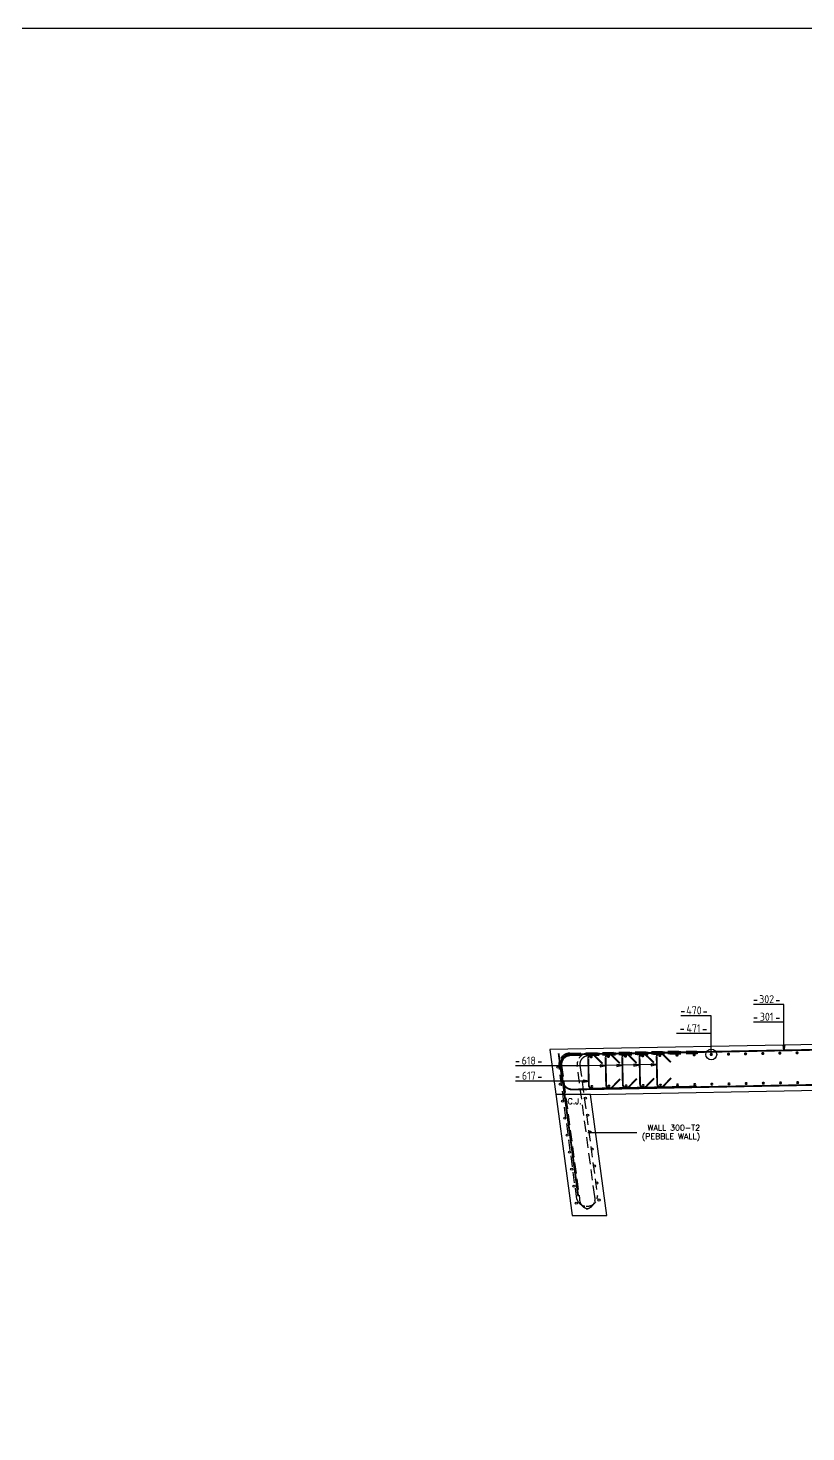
# Model space of a CAD drawing. Extents: x 660761725 to 1323371458, y 2734871439 to 5470067957.
# Drawn here: x 661366574 to 661373375, y 2734883720 to 2734896001 of the extents above; entities that cross this region are included whole.
import ezdxf
from ezdxf.enums import TextEntityAlignment as Align

# ---------------------------------------------------------------- set-up
doc = ezdxf.new("R2010")
doc.units = 0
doc.linetypes.add('AXES', pattern=[1.95, 1.2, -0.25, 0.25, -0.25])
doc.linetypes.add('Hidden', pattern=[714.375, 476.25, -238.125])
doc.layers.add('A-DETL', color=5, linetype='Continuous', lineweight=9, true_color=0x0000ff)
for name, color, linetype, lineweight in [('A-ROOF', 7, 'Continuous', 15), ('A-WALL', 7, 'Continuous', 15), ('S-ARROW', 8, 'Continuous', 13)]:
    doc.layers.add(name, color=color, linetype=linetype, lineweight=lineweight)
for name, color, linetype in [('S-ASSOCIATETEXT', 7, 'Continuous'), ('S-AXIS', 20, 'AXES'), ('S-RBAR-T10', 11, 'Continuous'), ('S-RBAR-T20', 10, 'Continuous'), ('S-RDIMO', 8, 'Continuous'), ('S-TXT', 3, 'Continuous')]:
    doc.layers.add(name, color=color, linetype=linetype)
doc.layers.add('S-C.J', color=1, linetype='ZIGZAG', true_color=0xff0000)
doc.styles.add('ARMACAD', font='isocp.shx')
doc.styles.add('ROMANS', font='romans.shx')
doc.linetypes.add('ZIGZAG', pattern='A,0.0001,-0.2,[131,ltypeshp.shx,S=0.2,R=0,X=-0.2,Y=0],-0.4,[131,ltypeshp.shx,S=0.2,R=180,X=0.2,Y=0],-0.2', length=0.8001)
doc.dimstyles.new('S-DIMI-20', dxfattribs={"dimscale": 20, "dimtxt": 2, "dimasz": 1.5, "dimexe": 1, "dimexo": 1, "dimgap": 1, "dimtad": 1, "dimdec": 0, "dimzin": 12, "dimdsep": 46, "dimtxsty": 'ROMANS', "dimblk": 'ARCHTICK', "dimcen": 0.09, "dimdle": 1, "dimclrd": 8, "dimclre": 8, "dimclrt": 4, "dimadec": 0, "dimazin": 3, "dimtfac": 1, "dimtdec": 0, "dimtix": 1, "dimtmove": 1, "dimatfit": 3, "dimtolj": 1, "dimtzin": 0, "dimarcsym": 0})

# ---------------------------------------------------------------- blocks, each defined once
blk = doc.blocks.new('_ARCHTICK')
at = {"color": 0, "linetype": 'ByBlock', "const_width": 0.15}
blk.add_lwpolyline([(-0.5, -0.5), (0.5, 0.5)], dxfattribs=at)
blk = doc.blocks.new('cadf_11')
for p, q in [((-4.16, 1.17), (-5.64, 1.17)), ((4.16, 1.17), (5.64, 1.17))]:
    blk.add_line(p, q)
at = {"style": 'ARMACAD'}
for tag, p in [('$COM3', (-6.46, -2.82)), ('$COM4', (19.38, -2.81))]:
    blk.add_attdef(tag, text='', height=3.5, dxfattribs=at).set_placement(p, align=Align.BOTTOM_RIGHT)
blk.add_attdef('$REP', text='', height=3.5, dxfattribs=at).set_placement((0, 0), align=Align.CENTER)
blk = doc.blocks.new('CADF_02')
at = {"color": 0}
blk.add_lwpolyline([(0, 0), (2.5, -0.42), (2.5, 0.42)], close=True, dxfattribs=at)
blk = doc.blocks.new('Power is not my goal… it is but a means to weave the tale.')
at = {"layer": 'A-DETL', "color": 8, "linetype": 'Hidden'}
blk.add_line((661841659, 2734763313.4), (661841657.7, 2734763302.4), dxfattribs=at)
at = {"layer": 'A-ROOF', "color": 8, "lineweight": 25}
for p, q in [((661850106.8, 2734763875.1), (661841303.4, 2734763707.3)), ((661841659, 2734763313.6), (661850106.8, 2734763474.6))]:
    blk.add_line(p, q, dxfattribs=at)
at = {"layer": 'A-ROOF', "color": 8}
blk.add_line((661841302.2, 2734763696.1), (661841303.4, 2734763707.3), dxfattribs=at)
at = {"layer": 'A-WALL', "color": 8}
blk.add_line((661841303.4, 2734763707.3), (661841302.2, 2734763696.1), dxfattribs=at)
at = {"layer": 'A-WALL', "color": 8, "lineweight": 25}
for p, q in [((661841303.4, 2734763707.3), (661841498.4, 2734762254.7)), ((661841801.1, 2734762254.7), (661841659, 2734763313.6)), ((661841498.4, 2734762254.7), (661841801.1, 2734762254.7))]:
    blk.add_line(p, q, dxfattribs=at)
at = {"layer": 'S-C.J', "ltscale": 60}
blk.add_lwpolyline([(661841659, 2734763313.6), (661841356.3, 2734763313.6)], dxfattribs=at)
at = {"layer": 'S-TXT', "insert": (661841579.9, 2734763279.8), "char_height": 50, "width": 86.194, "attachment_point": 3, "style": 'ROMANS'}
blk.add_mtext('\\pi-150,l150,t150;C.J.', dxfattribs=at)
at = {"layer": 'S-TXT', "char_height": 50, "attachment_point": 3, "style": 'ROMANS'}
for s, insert in [('WALL 300-T2', (661842615.9, 2734763048.1)), ('(PEBBLE WALL)', (661842616.6, 2734762972.2))]:
    blk.add_mtext(s, dxfattribs=dict(at, insert=insert))
at = {"layer": 'S-ARROW'}
blk.add_leader([(661841635.8, 2734762980), (661842061.8, 2734762980)], dimstyle='S-DIMI-20', override={"dimgap": 1, "dimtad": 0}, dxfattribs=at)

msp = doc.modelspace()

# ---------------------------------------------------------------- linework, layer by layer
msp.add_lwpolyline([(661306114.56502104, 2734896001), (661439313.56502104, 2734896001), (661439313.56502104, 2734871439), (661306114.56502104, 2734871439)], close=True)
at = {"layer": 'S-RBAR-T10', "const_width": 16}
for points in [[(661371596.81678283, 2734886942.40094423), (661371524.77141392, 2734887011.75124979, 0.6681786379), (661371472.27844954, 2734886988.82641983), (661371476.75683737, 2734886753.8690958, 0.4142135624), (661371508.3419739, 2734886723.46549082), (661372421.66447973, 2734886740.87381411)], [(661371748.40160298, 2734886945.2822938), (661371676.35623491, 2734887014.63259888, 0.6681786379), (661371623.86326969, 2734886991.70776892), (661371628.33633423, 2734886757.02975178, 0.6681786379), (661371681.6647687, 2734886736.12192297), (661371751.01507401, 2734886808.16729212)], [(661371894.20265675, 2734886948.06132507), (661371822.15728831, 2734887017.41163111, 0.6681786379), (661371769.66432297, 2734886994.48680019), (661371774.13738716, 2734886759.80878401, 0.6681786379), (661371827.4658215, 2734886738.9009552), (661371896.81612766, 2734886810.94632387)], [(661372045.00280225, 2734886950.93563986), (661371972.95743382, 2734887020.28594494, 0.6681786379), (661371920.46446848, 2734886997.36111593), (661371924.93753254, 2734886762.68310022, 0.6681786379), (661371978.26596797, 2734886741.77527094), (661372047.61627293, 2734886813.82063913)], [(661372194.80312908, 2734886953.7908988), (661372122.75776112, 2734887023.14120483, 0.6681786379), (661372070.2647959, 2734887000.21637392), (661372074.73785996, 2734886765.53835821, 0.6681786379), (661372128.06629443, 2734886744.63052893), (661372197.41660035, 2734886816.67589712)]]:
    msp.add_lwpolyline(points, format="xyb", dxfattribs=at)
at = {"layer": 'S-RBAR-T20', "const_width": 16}
for points in [[(661371212.84013402, 2734887031.94855785), (661371244.89686894, 2734886793.14846802, 0.3810941843), (661371335.55930912, 2734886715.35577583), (661384426.96347046, 2734886964.88130999, 0.4086425178), (661384515.00310695, 2734887054.61501122), (661384515.00310695, 2734887285.27119112)], [(661371383.95604968, 2734885782.37767506), (661371230.75190032, 2734886923.64045715, -0.4481271129), (661371315.07747304, 2734887021.91657114), (661384423.54272556, 2734887271.76917124, -0.419806629), (661384511.9459151, 2734887185.03492498), (661384511.94591582, 2734886033.53492498)]]:
    msp.add_lwpolyline(points, format="xyb", dxfattribs=at)
for points in [[(661371492.08958042, 2734887001.8982029, 1), (661371503.83958042, 2734887001.8982029, 1)], [(661371642.06234038, 2734887004.75674391, 1), (661371653.81234038, 2734887004.75674391, 1)], [(661371792.03510046, 2734887007.61528492, 1), (661371803.78510046, 2734887007.61528492, 1)], [(661371942.00786042, 2734887010.47382593, 1), (661371953.75786042, 2734887010.47382593, 1)], [(661372091.98062038, 2734887013.33236694, 1), (661372103.73062038, 2734887013.33236694, 1)], [(661372241.95338047, 2734887016.19090796, 1), (661372253.70338047, 2734887016.19090796, 1)], [(661372391.92614043, 2734887019.04944897, 1), (661372403.67614043, 2734887019.04944897, 1)], [(661372541.89890051, 2734887021.90798998, 1), (661372553.64890051, 2734887021.90798998, 1)], [(661372691.87166047, 2734887024.76653099, 1), (661372703.62166047, 2734887024.76653099, 1)], [(661372841.84442043, 2734887027.625072, 1), (661372853.59442043, 2734887027.625072, 1)], [(661372991.81718051, 2734887030.48361301, 1), (661373003.56718051, 2734887030.48361301, 1)], [(661373141.78994048, 2734887033.34215307, 1), (661373153.53994048, 2734887033.34215307, 1)], [(661373291.76270044, 2734887036.20069408, 1), (661373303.51270044, 2734887036.20069408, 1)], [(661371497.04668283, 2734886741.82534885, -1), (661371508.7881484, 2734886742.27310705, -1)], [(661371647.0194428, 2734886744.68388987, -1), (661371658.76090837, 2734886745.13164806, -1)], [(661371796.99220288, 2734886747.54243088, -1), (661371808.73366845, 2734886747.99018908, -1)], [(661371946.96496284, 2734886750.40097189, -1), (661371958.70642841, 2734886750.84872913, -1)], [(661372096.9377228, 2734886753.2595129, -1), (661372108.67918837, 2734886753.70727015, -1)], [(661372246.91048288, 2734886756.11805391, -1), (661372258.65194845, 2734886756.56581116, -1)], [(661372396.88324285, 2734886758.97659492, -1), (661372408.62470841, 2734886759.42435217, -1)], [(661372546.85600293, 2734886761.83513498, -1), (661372558.5974685, 2734886762.28289318, -1)], [(661372696.82876289, 2734886764.69367599, -1), (661372708.57022846, 2734886765.14143419, -1)], [(661372846.80152285, 2734886767.55221701, -1), (661372858.54298842, 2734886767.9999752, -1)], [(661372996.77428293, 2734886770.41075802, -1), (661373008.5157485, 2734886770.85851622, -1)], [(661373146.74704289, 2734886773.26929903, -1), (661373158.48850846, 2734886773.7170558, -1)], [(661373296.71980286, 2734886776.12784004, -1), (661373308.46126842, 2734886776.57559681, -1)]]:
    msp.add_lwpolyline(points, format="xyb", close=True, dxfattribs=at)
at = {"layer": 'S-RDIMO'}
for p, q in [((661373183.40791082, 2734887458.99892998), (661372917.00911701, 2734887458.99892998)), ((661373183.40791082, 2734887056.853405), (661373183.40791082, 2734887458.99892998)), ((661372547.77390051, 2734887360.68009186), (661372281.37510669, 2734887360.68009186)), ((661372547.77390051, 2734887021.90798998), (661372547.77390051, 2734887360.68009186)), ((661372547.77390051, 2734887206.68009186), (661372243.85280836, 2734887206.68009186)), ((661372547.77390051, 2734887206.68009186), (661372243.85280836, 2734887206.68009186)), ((661373183.40791082, 2734887304.99892998), (661372917.00911701, 2734887304.99892998))]:
    msp.add_line(p, q, dxfattribs=at)
at = {"layer": 'S-RDIMO', "linetype": 'Hidden', "ltscale": 0.2}
msp.add_lwpolyline([(661372262.81728494, 2734887051.73282003), (661372263.26512372, 2734887028.23708677), (661371311.93791676, 2734887010.10437679, 0.4481275794), (661371239.03398049, 2734886925.1393199), (661371395.40995324, 2734885760.26229095, 0.3756471371), (661371469.74316192, 2734885671.7409668), (661371454.62452161, 2734885671.7409668, 0.4538607276), (661371528.95774627, 2734885780.21952677), (661371375.68238103, 2734886922.01282215, -0.4481271076), (661371471.42957139, 2734887033.6001091), (661372422.75677836, 2734887051.73282003), (661372423.20461714, 2734887028.2370882), (661371471.87741017, 2734887010.10437679, 0.4481271076), (661371398.97345817, 2734886925.1394372), (661371552.2488234, 2734885783.34614277, -0.4538607276), (661371454.62452161, 2734885695.2409668), (661371469.74316192, 2734885695.2409668, -0.3756471371), (661371372.11888087, 2734885757.13564014), (661371215.74290812, 2734886922.01266909, -0.4481275794), (661371311.49007797, 2734887033.6001091)], format="xyb", close=True, dxfattribs=at)
at = {"layer": 'S-RDIMO'}
for points in [[(661372071.54649699, 2734886932.97229624), (661371473.56030166, 2734886921.57442093), (661370837, 2734886921.57442093)], [(661371476.08029532, 2734886789.36367798), (661370837.00000012, 2734886789.36367798)]]:
    msp.add_lwpolyline(points, dxfattribs=at)
at = {"layer": 'S-RDIMO', "color": 3}
msp.add_circle((661372547.77390051, 2734887021.90798998), 47.17419314, dxfattribs=at)
at = {"layer": 'S-RDIMO'}
for centre in [(661371207.6587466, 2734886910.83070898), (661371227.61609912, 2734886762.16428995), (661371247.57345176, 2734886613.49787188), (661371446.80122471, 2734886640.24270678), (661371267.53080428, 2734886464.83145285), (661371466.75857747, 2734886491.57628918), (661371486.71592999, 2734886342.90987015), (661371287.48815691, 2734886316.16503382), (661371307.44550943, 2734886167.49861479), (661371506.67328274, 2734886194.24345112), (661371327.40286195, 2734886018.83219719), (661371526.63063538, 2734886045.57703304), (661371347.36021459, 2734885870.16577816), (661371546.58798802, 2734885896.91061401), (661371566.54534066, 2734885748.24419498), (661371367.31756711, 2734885721.49935913)]:
    msp.add_circle(centre, 9.5, dxfattribs=at)

# ---------------------------------------------------------------- block references
at = {"layer": 'S-ASSOCIATETEXT'}
ref = msp.add_blockref('cadf_11', (661373031.81958485, 2734887470.95726919), dxfattribs=dict(at, xscale=20, yscale=20, zscale=20))
ref.add_attrib('$REP', '302', dxfattribs={"height": 70, "style": 'ARMACAD', "flags": 2}).set_placement((661373031.81958485, 2734887470.95726919), align=Align.CENTER)
ref = msp.add_blockref('cadf_11', (661372396.18557453, 2734887372.63843107), dxfattribs=dict(at, xscale=20, yscale=20, zscale=20))
ref.add_attrib('$REP', '470', dxfattribs={"height": 70, "style": 'ARMACAD', "flags": 2}).set_placement((661372396.18557453, 2734887372.63843107), align=Align.CENTER)
ref = msp.add_blockref('cadf_11', (661373031.81958485, 2734887316.95726919), dxfattribs=dict(at, xscale=20, yscale=20, zscale=20))
ref.add_attrib('$REP', '301', dxfattribs={"height": 70, "style": 'ARMACAD', "flags": 2}).set_placement((661373031.81958485, 2734887316.95726919), align=Align.CENTER)
ref = msp.add_blockref('cadf_11', (661372392.03414118, 2734887216.49290609), dxfattribs=dict(at, xscale=20, yscale=20, zscale=20))
ref.add_attrib('$REP', '471', dxfattribs={"height": 70, "style": 'ARMACAD', "flags": 2}).set_placement((661372392.03414118, 2734887216.49290609), align=Align.CENTER)
ref = msp.add_blockref('cadf_11', (661370951.81046784, 2734886933.5327611), dxfattribs=dict(at, xscale=20, yscale=20, zscale=20))
ref.add_attrib('$REP', '618', dxfattribs={"height": 70, "style": 'ARMACAD', "flags": 2}).set_placement((661370951.81046784, 2734886933.5327611), align=Align.CENTER)
ref = msp.add_blockref('cadf_11', (661370951.81046796, 2734886801.32201815), dxfattribs=dict(at, xscale=20, yscale=20, zscale=20))
ref.add_attrib('$REP', '617', dxfattribs={"height": 70, "style": 'ARMACAD', "flags": 2}).set_placement((661370951.81046796, 2734886801.32201815), align=Align.CENTER)
at = {"layer": 'S-AXIS'}
msp.add_blockref('Power is not my goal… it is but a means to weave the tale.', (-470166.43497896, 123358), dxfattribs=at)
at = {"layer": 'S-RDIMO', "zscale": 20}
for p, xscale, yscale, rotation in [((661373183.40791082, 2734887056.853405), -20, 20, 270), ((661371625.14497089, 2734886924.4636898), 20.00000000074395, 20.00000000290421, 181.0919510108316), ((661371770.94602406, 2734886927.24272108), 20.00000000074395, 20.00000000290421, 181.0919510108316), ((661371921.74616957, 2734886930.11703682), 20.00000000074395, 20.00000000290421, 181.0919510108316), ((661372071.54649699, 2734886932.97229624), 20.00000000074395, 20.00000000290421, 181.0919510108316), ((661371476.08029532, 2734886789.36367798), 20, 20.00000000230978, 180.0000008004127)]:
    msp.add_blockref('CADF_02', p, dxfattribs=dict(at, xscale=xscale, yscale=yscale, rotation=rotation))

doc.saveas('drawing.dxf')
